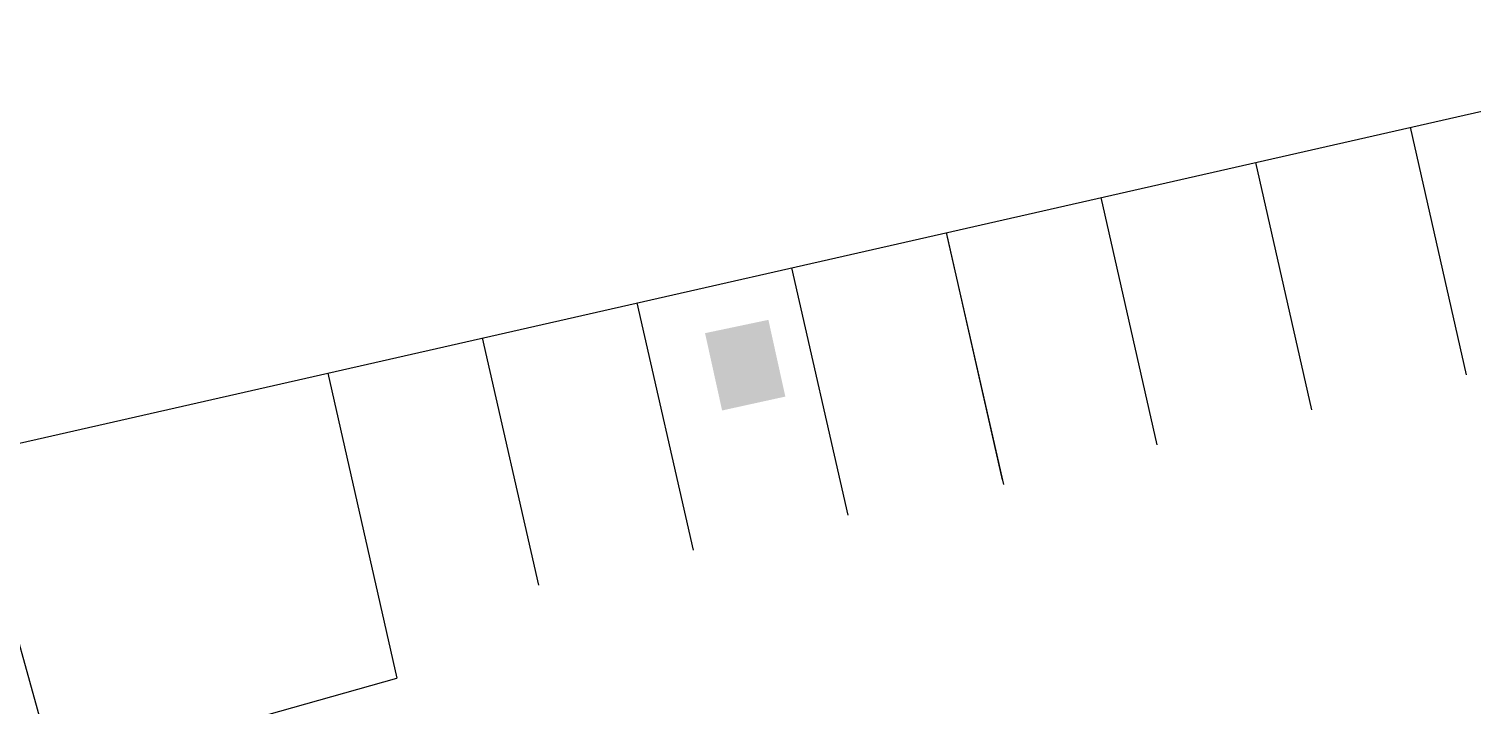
# Model space of a CAD drawing. Header units: millimetres. Extents: x 34038 to 35840, y 10511 to 10922.
# Drawn here: x 34098.16 to 34120.91, y 10604.46 to 10615.12 of the extents above; entities that cross this region are included whole.
import ezdxf

# ---------------------------------------------------------------- set-up
doc = ezdxf.new("R2010")
doc.units = ezdxf.units.MM

msp = doc.modelspace()

# ---------------------------------------------------------------- hatches: boundary and pattern name
msp.add_hatch(color=2).paths.add_polyline_path([(34108.817, 10610.321), (34109.086, 10609.102), (34110.083, 10609.321), (34109.816, 10610.531)])

# ---------------------------------------------------------------- linework, layer by layer
for p, q in [((34097.186, 10608.402, -494), (34163.816, 10623.531, -494)), ((34119.933, 10613.567, -494), (34120.818, 10609.666, -494)), ((34119.933, 10613.567, -494), (34120.818, 10609.666, -494)), ((34117.495, 10613.013, -494), (34118.38, 10609.113, -494)), ((34117.495, 10613.013, -494), (34118.38, 10609.113, -494)), ((34115.057, 10612.46, -494), (34115.942, 10608.559, -494)), ((34115.057, 10612.46, -494), (34115.942, 10608.559, -494)), ((34112.619, 10611.906, -494), (34113.504, 10608.006, -494)), ((34112.635, 10611.834, -494), (34113.521, 10607.933, -494)), ((34110.181, 10611.353, -494), (34111.067, 10607.452, -494)), ((34110.181, 10611.353, -494), (34111.067, 10607.452, -494)), ((34107.743, 10610.799, -494), (34108.629, 10606.898, -494)), ((34107.743, 10610.799, -494), (34108.629, 10606.898, -494)), ((34105.305, 10610.246, -494), (34106.191, 10606.345, -494)), ((34105.305, 10610.246, -494), (34106.191, 10606.345, -494)), ((34105.305, 10610.246, -494), (34106.191, 10606.345, -494)), ((34102.867, 10609.692, -494), (34103.959, 10604.882, -494)), ((34098.577, 10603.367, 11.677), (34097.186, 10608.362)), ((34098.577, 10603.367, 11.677), (34103.959, 10604.882, 11.677))]:
    msp.add_line(p, q)

doc.saveas('drawing.dxf')
